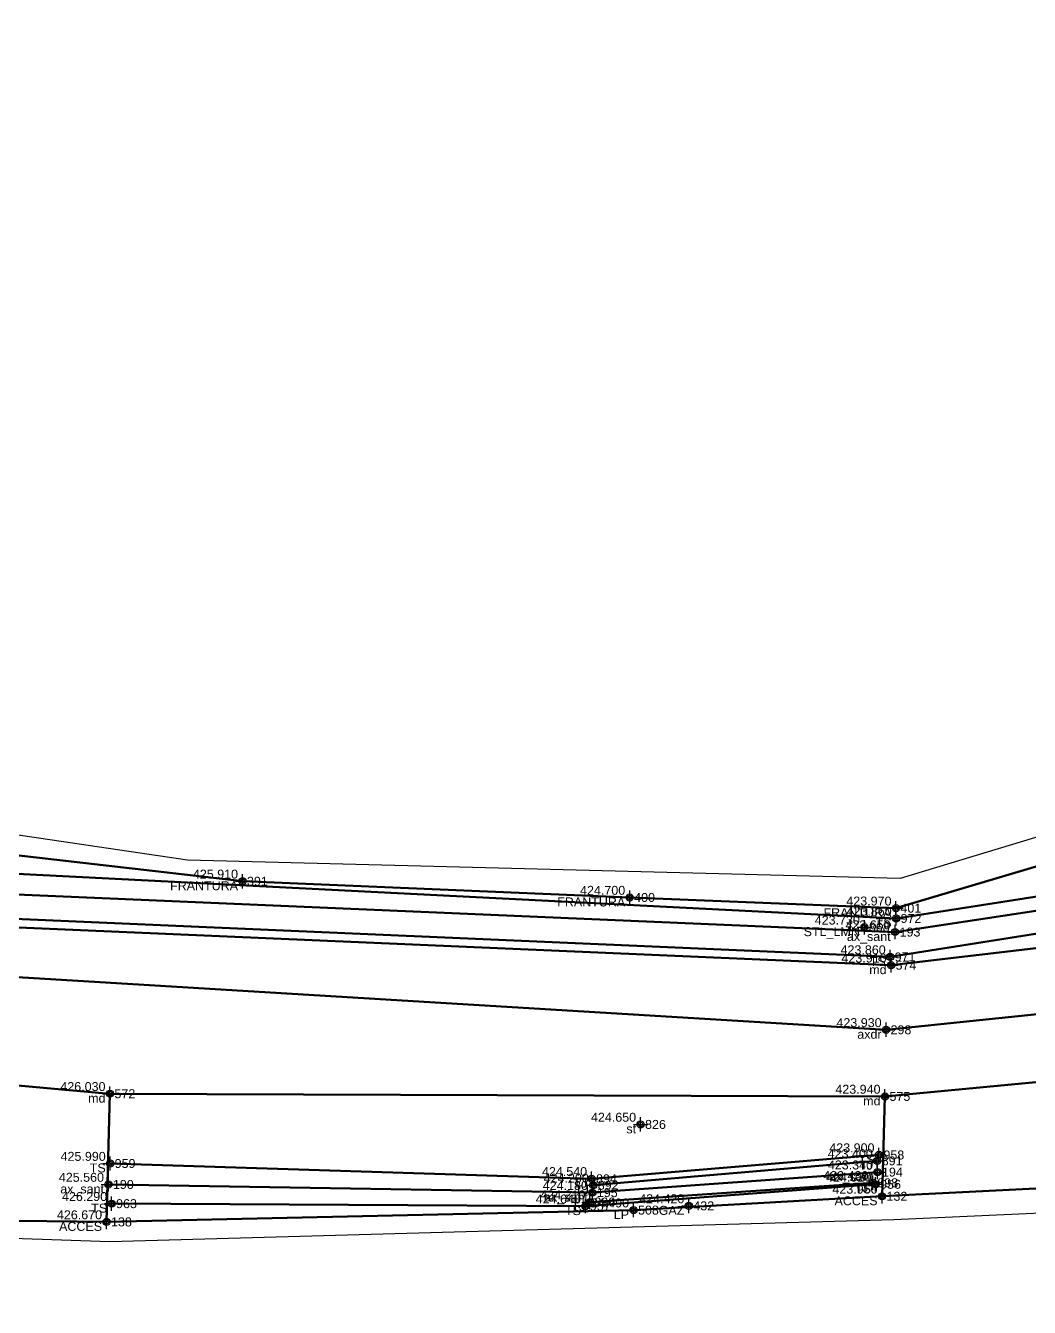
# Model space of a CAD drawing. Extents: x 396921 to 401273, y 555385 to 556691.
# Drawn here: x 397163.06 to 397191.12, y 556647.94 to 556683.78 of the extents above; entities that cross this region are included whole.
import ezdxf
from ezdxf.enums import TextEntityAlignment as Align

# ---------------------------------------------------------------- set-up
doc = ezdxf.new("R2010")
doc.units = 0
doc.header["$PDMODE"] = 34
doc.header["$PDSIZE"] = 0.2
for name, color, linetype in [('Boundary', 30, 'Continuous'), ('TOPO_CERC', 1, 'Continuous'), ('TOPO_CODE', 7, 'Continuous'), ('TOPO_ELEVATION', 7, 'Continuous'), ('TOPO_POINT_ID', 7, 'Continuous'), ('TOPO_POINTS', 7, 'Continuous'), ('TOPO_SYMBOL', 1, 'Continuous')]:
    doc.layers.add(name, color=color, linetype=linetype)
doc.layers.add('RO-LINES-LIN', color=7, linetype='Continuous', lineweight=25)
doc.styles.get("Standard").update_dxf_attribs({"font": 'arial.ttf'})

# ---------------------------------------------------------------- blocks, each defined once
blk = doc.blocks.new('PUNCTOPO')
at = {"layer": 'TOPO_CERC'}
blk.add_circle((0, 0), 0.25, dxfattribs=at)
at = {"layer": 'TOPO_SYMBOL'}
blk.add_point((0, 0), dxfattribs=at)

msp = doc.modelspace()

# ---------------------------------------------------------------- linework, layer by layer
at = {"layer": 'Boundary'}
for points in [[(397390.399, 556632.578), (397356.519, 556643.552), (397324.524, 556655.064), (397305.356, 556659.811), (397263.768, 556669.917), (397237.952, 556675.441), (397232.415, 556676.579), (397228.374, 556671.221), (397225.482, 556672.412), (397208.629, 556666.324), (397187.514, 556659.938), (397167.587, 556660.448), (397154.639, 556662.361), (397146.898, 556663.891), (397123.352, 556667.975), (397116.249, 556669.421), (397110.095, 556670.414), (397098.96, 556673.16), (397088.794, 556674.922), (397085.063, 556676.265)], [(397080.832, 556667.663), (397091.479, 556665.646), (397097.806, 556664.354), (397105.684, 556662.23), (397116.771, 556659.93), (397125.889, 556658.424), (397136.922, 556655.441), (397143.96, 556653.593), (397148.975, 556652.289), (397161.339, 556649.919), (397165.412, 556649.78), (397187.334, 556650.397), (397193.286, 556650.672), (397208.428, 556652.125), (397214.406, 556652.655), (397230.791, 556654.117)]]:
    msp.add_lwpolyline(points, dxfattribs=at)
at = {"layer": 'RO-LINES-LIN', "lineweight": 50}
for points in [[(397422.389, 556612.098, 403.37), (397362.233, 556633.672, 407.49), (397323.4, 556647.15, 410.92), (397301.82, 556652.167, 412.53), (397288.032, 556655.693, 413.73), (397275.785, 556658.077, 414.92), (397251.177, 556662.586, 417.88), (397244.36, 556663.188, 418.67), (397232.668, 556662.459, 419.94), (397207.011, 556657.761, 422.19), (397187.117, 556655.703, 423.93), (397149.289, 556657.998, 427.68), (397124.293, 556663.588, 429.58), (397086.569, 556671.417, 432.33), (397058.919, 556672.151, 434.85), (397051.505, 556671.579, 435.43), (397026.182, 556669.28, 437.08), (396989.486, 556677.616, 438.9), (396979.834, 556678.246, 439.48), (396949.033, 556683.784, 440.81)], [(397086.365, 556673.234, 432.34), (397093.281, 556672.104, 431.65), (397099.091, 556670.676, 431.27), (397116.32, 556667.023, 430.04), (397121.515, 556665.852, 429.74), (397149.214, 556660.275, 427.74), (397155.085, 556658.902, 427.18), (397187.257, 556657.509, 423.91), (397206.468, 556659.766, 422.19), (397225.345, 556663.419, 420.63), (397232.44, 556664.817, 420), (397238.234, 556666.087, 419.41), (397244.082, 556665.437, 418.76), (397253.348, 556664.962, 417.67), (397260.555, 556663.39, 416.8), (397271.549, 556661.259, 415.44), (397274.129, 556661.608, 415.08), (397275.161, 556665.656, 415.07)], [(397229.12, 556670.143, 420.8), (397225.975, 556671.344, 421.037), (397218.839, 556668.443, 421.58), (397187.394, 556659.103, 423.97), (397179.948, 556659.403, 424.7), (397169.122, 556659.857, 425.91), (397155.322, 556661.443, 427.49)], [(397232.803, 556660.136, 420), (397226.234, 556658.389, 420.62), (397212.974, 556656.575, 421.68), (397207.175, 556656.004, 422.17), (397193.178, 556654.417, 423.38), (397187.087, 556653.84, 423.94), (397165.416, 556653.916, 426.03), (397161.484, 556654.268, 426.46), (397155.333, 556655.138, 427.05), (397149.428, 556656.075, 427.66), (397144.549, 556657.212, 428.07), (397130.489, 556660.645, 429.15), (397126.26, 556661.548, 429.44), (397113.696, 556664.412, 430.25), (397108.771, 556665.4, 430.64), (397103.953, 556666.674, 430.97), (397086.411, 556669.988, 432.31)], [(397155.28, 556660.449, 427.22), (397187.399, 556658.818, 423.86), (397222.702, 556664.338, 420.85), (397238.148, 556668.278, 419.45), (397254.369, 556666.675, 417.62)], [(397155.184, 556659.815, 426.95), (397187.37, 556658.437, 423.65), (397222.704, 556663.796, 420.69), (397238.089, 556667.553, 419.24), (397254.162, 556666.087, 417.47)], [(397253.957, 556665.579, 417.58), (397238.18, 556666.618, 419.41), (397222.74, 556663.365, 420.8), (397187.232, 556657.74, 423.86), (397155.008, 556659.142, 427.16)], [(397193.178, 556654.417, 423.38), (397193.177, 556651.362, 423.75), (397187.004, 556651.047, 423.96), (397187.087, 556653.84, 423.94)], [(397165.416, 556653.916, 426.03), (397165.32, 556650.33, 426.67), (397161.145, 556650.382, 426.8), (397161.484, 556654.268, 426.46)], [(397165.422, 556651.964, 425.99), (397178.883, 556651.537, 424.54), (397186.918, 556652.203, 423.9)], [(397186.871, 556652.039, 423.4), (397178.93, 556651.355, 424.2)], [(397165.374, 556651.378, 425.56), (397178.905, 556651.149, 424.18), (397186.878, 556651.723, 423.34)], [(397186.825, 556651.382, 424.02), (397178.709, 556650.772, 424.64), (397165.462, 556650.841, 426.29)], [(397178.836, 556650.887, 424.21), (397186.747, 556651.425, 423.43)], [(397187.004, 556651.047, 423.96), (397180.056, 556650.661, 424.49), (397165.32, 556650.33, 426.67)]]:
    msp.add_polyline3d(points, dxfattribs=at)

# ---------------------------------------------------------------- block references
at = {"layer": 'TOPO_POINTS'}
ref = msp.add_blockref('PUNCTOPO', (397169.122, 556659.857, 425.91), dxfattribs=dict(at, xscale=0.25, yscale=0.25, zscale=0.25))
ref.add_attrib('POINT', '391', dxfattribs={"layer": 'TOPO_POINT_ID', "height": 0.25}).set_placement((397169.247, 556659.857, 425.91), align=Align.MIDDLE_LEFT)
ref.add_attrib('ELEVATION', '425.910', dxfattribs={"layer": 'TOPO_ELEVATION', "height": 0.25}).set_placement((397168.997, 556659.857, 425.91), align=Align.BOTTOM_RIGHT)
ref.add_attrib('CODE', 'FRANTURA', dxfattribs={"layer": 'TOPO_CODE', "height": 0.25}).set_placement((397168.997, 556659.857, 425.91), align=Align.TOP_RIGHT)
ref = msp.add_blockref('PUNCTOPO', (397179.948, 556659.403, 424.7), dxfattribs=dict(at, xscale=0.25, yscale=0.25, zscale=0.25))
ref.add_attrib('POINT', '400', dxfattribs={"layer": 'TOPO_POINT_ID', "height": 0.25}).set_placement((397180.073, 556659.403, 424.7), align=Align.MIDDLE_LEFT)
ref.add_attrib('ELEVATION', '424.700', dxfattribs={"layer": 'TOPO_ELEVATION', "height": 0.25}).set_placement((397179.823, 556659.403, 424.7), align=Align.BOTTOM_RIGHT)
ref.add_attrib('CODE', 'FRANTURA', dxfattribs={"layer": 'TOPO_CODE', "height": 0.25}).set_placement((397179.823, 556659.403, 424.7), align=Align.TOP_RIGHT)
ref = msp.add_blockref('PUNCTOPO', (397187.394, 556659.103, 423.97), dxfattribs=dict(at, xscale=0.25, yscale=0.25, zscale=0.25))
ref.add_attrib('POINT', '401', dxfattribs={"layer": 'TOPO_POINT_ID', "height": 0.25}).set_placement((397187.519, 556659.103, 423.97), align=Align.MIDDLE_LEFT)
ref.add_attrib('ELEVATION', '423.970', dxfattribs={"layer": 'TOPO_ELEVATION', "height": 0.25}).set_placement((397187.269, 556659.103, 423.97), align=Align.BOTTOM_RIGHT)
ref.add_attrib('CODE', 'FRANTURA', dxfattribs={"layer": 'TOPO_CODE', "height": 0.25}).set_placement((397187.269, 556659.103, 423.97), align=Align.TOP_RIGHT)
ref = msp.add_blockref('PUNCTOPO', (397187.399, 556658.818, 423.86), dxfattribs=dict(at, xscale=0.25, yscale=0.25, zscale=0.25))
ref.add_attrib('POINT', '972', dxfattribs={"layer": 'TOPO_POINT_ID', "height": 0.25}).set_placement((397187.524, 556658.818, 423.86), align=Align.MIDDLE_LEFT)
ref.add_attrib('ELEVATION', '423.860', dxfattribs={"layer": 'TOPO_ELEVATION', "height": 0.25}).set_placement((397187.274, 556658.818, 423.86), align=Align.BOTTOM_RIGHT)
ref.add_attrib('CODE', 'TS', dxfattribs={"layer": 'TOPO_CODE', "height": 0.25}).set_placement((397187.274, 556658.818, 423.86), align=Align.TOP_RIGHT)
ref = msp.add_blockref('PUNCTOPO', (397186.51, 556658.572, 423.73), dxfattribs=dict(at, xscale=0.25, yscale=0.25, zscale=0.25))
ref.add_attrib('POINT', '868', dxfattribs={"layer": 'TOPO_POINT_ID', "height": 0.25}).set_placement((397186.635, 556658.572, 423.73), align=Align.MIDDLE_LEFT)
ref.add_attrib('ELEVATION', '423.730', dxfattribs={"layer": 'TOPO_ELEVATION', "height": 0.25}).set_placement((397186.385, 556658.572, 423.73), align=Align.BOTTOM_RIGHT)
ref.add_attrib('CODE', 'STL_LMN', dxfattribs={"layer": 'TOPO_CODE', "height": 0.25}).set_placement((397186.385, 556658.572, 423.73), align=Align.TOP_RIGHT)
ref = msp.add_blockref('PUNCTOPO', (397187.37, 556658.437, 423.65), dxfattribs=dict(at, xscale=0.25, yscale=0.25, zscale=0.25))
ref.add_attrib('POINT', '193', dxfattribs={"layer": 'TOPO_POINT_ID', "height": 0.25}).set_placement((397187.495, 556658.437, 423.65), align=Align.MIDDLE_LEFT)
ref.add_attrib('ELEVATION', '423.650', dxfattribs={"layer": 'TOPO_ELEVATION', "height": 0.25}).set_placement((397187.245, 556658.437, 423.65), align=Align.BOTTOM_RIGHT)
ref.add_attrib('CODE', 'ax_sant', dxfattribs={"layer": 'TOPO_CODE', "height": 0.25}).set_placement((397187.245, 556658.437, 423.65), align=Align.TOP_RIGHT)
ref = msp.add_blockref('PUNCTOPO', (397187.232, 556657.74, 423.86), dxfattribs=dict(at, xscale=0.25, yscale=0.25, zscale=0.25))
ref.add_attrib('POINT', '971', dxfattribs={"layer": 'TOPO_POINT_ID', "height": 0.25}).set_placement((397187.357, 556657.74, 423.86), align=Align.MIDDLE_LEFT)
ref.add_attrib('ELEVATION', '423.860', dxfattribs={"layer": 'TOPO_ELEVATION', "height": 0.25}).set_placement((397187.107, 556657.74, 423.86), align=Align.BOTTOM_RIGHT)
ref.add_attrib('CODE', 'TS', dxfattribs={"layer": 'TOPO_CODE', "height": 0.25}).set_placement((397187.107, 556657.74, 423.86), align=Align.TOP_RIGHT)
ref = msp.add_blockref('PUNCTOPO', (397187.257, 556657.509, 423.91), dxfattribs=dict(at, xscale=0.25, yscale=0.25, zscale=0.25))
ref.add_attrib('POINT', '574', dxfattribs={"layer": 'TOPO_POINT_ID', "height": 0.25}).set_placement((397187.382, 556657.509, 423.91), align=Align.MIDDLE_LEFT)
ref.add_attrib('ELEVATION', '423.910', dxfattribs={"layer": 'TOPO_ELEVATION', "height": 0.25}).set_placement((397187.132, 556657.509, 423.91), align=Align.BOTTOM_RIGHT)
ref.add_attrib('CODE', 'md', dxfattribs={"layer": 'TOPO_CODE', "height": 0.25}).set_placement((397187.132, 556657.509, 423.91), align=Align.TOP_RIGHT)
ref = msp.add_blockref('PUNCTOPO', (397187.117, 556655.703, 423.93), dxfattribs=dict(at, xscale=0.25, yscale=0.25, zscale=0.25))
ref.add_attrib('POINT', '298', dxfattribs={"layer": 'TOPO_POINT_ID', "height": 0.25}).set_placement((397187.242, 556655.703, 423.93), align=Align.MIDDLE_LEFT)
ref.add_attrib('ELEVATION', '423.930', dxfattribs={"layer": 'TOPO_ELEVATION', "height": 0.25}).set_placement((397186.992, 556655.703, 423.93), align=Align.BOTTOM_RIGHT)
ref.add_attrib('CODE', 'axdr', dxfattribs={"layer": 'TOPO_CODE', "height": 0.25}).set_placement((397186.992, 556655.703, 423.93), align=Align.TOP_RIGHT)
ref = msp.add_blockref('PUNCTOPO', (397165.416, 556653.916, 426.03), dxfattribs=dict(at, xscale=0.25, yscale=0.25, zscale=0.25))
ref.add_attrib('POINT', '572', dxfattribs={"layer": 'TOPO_POINT_ID', "height": 0.25}).set_placement((397165.541, 556653.916, 426.03), align=Align.MIDDLE_LEFT)
ref.add_attrib('ELEVATION', '426.030', dxfattribs={"layer": 'TOPO_ELEVATION', "height": 0.25}).set_placement((397165.291, 556653.916, 426.03), align=Align.BOTTOM_RIGHT)
ref.add_attrib('CODE', 'md', dxfattribs={"layer": 'TOPO_CODE', "height": 0.25}).set_placement((397165.291, 556653.916, 426.03), align=Align.TOP_RIGHT)
ref = msp.add_blockref('PUNCTOPO', (397187.087, 556653.84, 423.94), dxfattribs=dict(at, xscale=0.25, yscale=0.25, zscale=0.25))
ref.add_attrib('POINT', '575', dxfattribs={"layer": 'TOPO_POINT_ID', "height": 0.25}).set_placement((397187.212, 556653.84, 423.94), align=Align.MIDDLE_LEFT)
ref.add_attrib('ELEVATION', '423.940', dxfattribs={"layer": 'TOPO_ELEVATION', "height": 0.25}).set_placement((397186.962, 556653.84, 423.94), align=Align.BOTTOM_RIGHT)
ref.add_attrib('CODE', 'md', dxfattribs={"layer": 'TOPO_CODE', "height": 0.25}).set_placement((397186.962, 556653.84, 423.94), align=Align.TOP_RIGHT)
ref = msp.add_blockref('PUNCTOPO', (397180.253, 556653.057, 424.65), dxfattribs=dict(at, xscale=0.25, yscale=0.25, zscale=0.25))
ref.add_attrib('POINT', '826', dxfattribs={"layer": 'TOPO_POINT_ID', "height": 0.25}).set_placement((397180.378, 556653.057, 424.65), align=Align.MIDDLE_LEFT)
ref.add_attrib('ELEVATION', '424.650', dxfattribs={"layer": 'TOPO_ELEVATION', "height": 0.25}).set_placement((397180.128, 556653.057, 424.65), align=Align.BOTTOM_RIGHT)
ref.add_attrib('CODE', 'st', dxfattribs={"layer": 'TOPO_CODE', "height": 0.25}).set_placement((397180.128, 556653.057, 424.65), align=Align.TOP_RIGHT)
ref = msp.add_blockref('PUNCTOPO', (397165.422, 556651.964, 425.99), dxfattribs=dict(at, xscale=0.25, yscale=0.25, zscale=0.25))
ref.add_attrib('POINT', '959', dxfattribs={"layer": 'TOPO_POINT_ID', "height": 0.25}).set_placement((397165.547, 556651.964, 425.99), align=Align.MIDDLE_LEFT)
ref.add_attrib('ELEVATION', '425.990', dxfattribs={"layer": 'TOPO_ELEVATION', "height": 0.25}).set_placement((397165.297, 556651.964, 425.99), align=Align.BOTTOM_RIGHT)
ref.add_attrib('CODE', 'TS', dxfattribs={"layer": 'TOPO_CODE', "height": 0.25}).set_placement((397165.297, 556651.964, 425.99), align=Align.TOP_RIGHT)
ref = msp.add_blockref('PUNCTOPO', (397186.871, 556652.039, 423.4), dxfattribs=dict(at, xscale=0.25, yscale=0.25, zscale=0.25))
ref.add_attrib('POINT', '891', dxfattribs={"layer": 'TOPO_POINT_ID', "height": 0.25}).set_placement((397186.996, 556652.039, 423.4), align=Align.MIDDLE_LEFT)
ref.add_attrib('ELEVATION', '423.400', dxfattribs={"layer": 'TOPO_ELEVATION', "height": 0.25}).set_placement((397186.746, 556652.039, 423.4), align=Align.BOTTOM_RIGHT)
ref.add_attrib('CODE', 'TJ', dxfattribs={"layer": 'TOPO_CODE', "height": 0.25}).set_placement((397186.746, 556652.039, 423.4), align=Align.TOP_RIGHT)
ref = msp.add_blockref('PUNCTOPO', (397186.918, 556652.203, 423.9), dxfattribs=dict(at, xscale=0.25, yscale=0.25, zscale=0.25))
ref.add_attrib('POINT', '958', dxfattribs={"layer": 'TOPO_POINT_ID', "height": 0.25}).set_placement((397187.043, 556652.203, 423.9), align=Align.MIDDLE_LEFT)
ref.add_attrib('ELEVATION', '423.900', dxfattribs={"layer": 'TOPO_ELEVATION', "height": 0.25}).set_placement((397186.793, 556652.203, 423.9), align=Align.BOTTOM_RIGHT)
ref.add_attrib('CODE', 'TS', dxfattribs={"layer": 'TOPO_CODE', "height": 0.25}).set_placement((397186.793, 556652.203, 423.9), align=Align.TOP_RIGHT)
ref = msp.add_blockref('PUNCTOPO', (397178.883, 556651.537, 424.54), dxfattribs=dict(at, xscale=0.25, yscale=0.25, zscale=0.25))
ref.add_attrib('POINT', '894', dxfattribs={"layer": 'TOPO_POINT_ID', "height": 0.25}).set_placement((397179.008, 556651.537, 424.54), align=Align.MIDDLE_LEFT)
ref.add_attrib('ELEVATION', '424.540', dxfattribs={"layer": 'TOPO_ELEVATION', "height": 0.25}).set_placement((397178.758, 556651.537, 424.54), align=Align.BOTTOM_RIGHT)
ref.add_attrib('CODE', 'TJ', dxfattribs={"layer": 'TOPO_CODE', "height": 0.25}).set_placement((397178.758, 556651.537, 424.54), align=Align.TOP_RIGHT)
ref = msp.add_blockref('PUNCTOPO', (397186.878, 556651.723, 423.34), dxfattribs=dict(at, xscale=0.25, yscale=0.25, zscale=0.25))
ref.add_attrib('POINT', '194', dxfattribs={"layer": 'TOPO_POINT_ID', "height": 0.25}).set_placement((397187.003, 556651.723, 423.34), align=Align.MIDDLE_LEFT)
ref.add_attrib('ELEVATION', '423.340', dxfattribs={"layer": 'TOPO_ELEVATION', "height": 0.25}).set_placement((397186.753, 556651.723, 423.34), align=Align.BOTTOM_RIGHT)
ref.add_attrib('CODE', 'ax_sant', dxfattribs={"layer": 'TOPO_CODE', "height": 0.25}).set_placement((397186.753, 556651.723, 423.34), align=Align.TOP_RIGHT)
ref = msp.add_blockref('PUNCTOPO', (397165.374, 556651.378, 425.56), dxfattribs=dict(at, xscale=0.25, yscale=0.25, zscale=0.25))
ref.add_attrib('POINT', '190', dxfattribs={"layer": 'TOPO_POINT_ID', "height": 0.25}).set_placement((397165.499, 556651.378, 425.56), align=Align.MIDDLE_LEFT)
ref.add_attrib('ELEVATION', '425.560', dxfattribs={"layer": 'TOPO_ELEVATION', "height": 0.25}).set_placement((397165.249, 556651.378, 425.56), align=Align.BOTTOM_RIGHT)
ref.add_attrib('CODE', 'ax_sant', dxfattribs={"layer": 'TOPO_CODE', "height": 0.25}).set_placement((397165.249, 556651.378, 425.56), align=Align.TOP_RIGHT)
ref = msp.add_blockref('PUNCTOPO', (397178.905, 556651.149, 424.18), dxfattribs=dict(at, xscale=0.25, yscale=0.25, zscale=0.25))
ref.add_attrib('POINT', '195', dxfattribs={"layer": 'TOPO_POINT_ID', "height": 0.25}).set_placement((397179.03, 556651.149, 424.18), align=Align.MIDDLE_LEFT)
ref.add_attrib('ELEVATION', '424.180', dxfattribs={"layer": 'TOPO_ELEVATION', "height": 0.25}).set_placement((397178.78, 556651.149, 424.18), align=Align.BOTTOM_RIGHT)
ref.add_attrib('CODE', 'ax_sant', dxfattribs={"layer": 'TOPO_CODE', "height": 0.25}).set_placement((397178.78, 556651.149, 424.18), align=Align.TOP_RIGHT)
ref = msp.add_blockref('PUNCTOPO', (397178.93, 556651.355, 424.2), dxfattribs=dict(at, xscale=0.25, yscale=0.25, zscale=0.25))
ref.add_attrib('POINT', '892', dxfattribs={"layer": 'TOPO_POINT_ID', "height": 0.25}).set_placement((397179.055, 556651.355, 424.2), align=Align.MIDDLE_LEFT)
ref.add_attrib('ELEVATION', '424.200', dxfattribs={"layer": 'TOPO_ELEVATION', "height": 0.25}).set_placement((397178.805, 556651.355, 424.2), align=Align.BOTTOM_RIGHT)
ref.add_attrib('CODE', 'TJ', dxfattribs={"layer": 'TOPO_CODE', "height": 0.25}).set_placement((397178.805, 556651.355, 424.2), align=Align.TOP_RIGHT)
ref = msp.add_blockref('PUNCTOPO', (397186.747, 556651.425, 423.43), dxfattribs=dict(at, xscale=0.25, yscale=0.25, zscale=0.25))
ref.add_attrib('POINT', '898', dxfattribs={"layer": 'TOPO_POINT_ID', "height": 0.25}).set_placement((397186.872, 556651.425, 423.43), align=Align.MIDDLE_LEFT)
ref.add_attrib('ELEVATION', '423.430', dxfattribs={"layer": 'TOPO_ELEVATION', "height": 0.25}).set_placement((397186.622, 556651.425, 423.43), align=Align.BOTTOM_RIGHT)
ref.add_attrib('CODE', 'TJ', dxfattribs={"layer": 'TOPO_CODE', "height": 0.25}).set_placement((397186.622, 556651.425, 423.43), align=Align.TOP_RIGHT)
ref = msp.add_blockref('PUNCTOPO', (397186.825, 556651.382, 424.02), dxfattribs=dict(at, xscale=0.25, yscale=0.25, zscale=0.25))
ref.add_attrib('POINT', '956', dxfattribs={"layer": 'TOPO_POINT_ID', "height": 0.25}).set_placement((397186.95, 556651.382, 424.02), align=Align.MIDDLE_LEFT)
ref.add_attrib('ELEVATION', '424.020', dxfattribs={"layer": 'TOPO_ELEVATION', "height": 0.25}).set_placement((397186.7, 556651.382, 424.02), align=Align.BOTTOM_RIGHT)
ref.add_attrib('CODE', 'TS', dxfattribs={"layer": 'TOPO_CODE', "height": 0.25}).set_placement((397186.7, 556651.382, 424.02), align=Align.TOP_RIGHT)
ref = msp.add_blockref('PUNCTOPO', (397165.462, 556650.841, 426.29), dxfattribs=dict(at, xscale=0.25, yscale=0.25, zscale=0.25))
ref.add_attrib('POINT', '963', dxfattribs={"layer": 'TOPO_POINT_ID', "height": 0.25}).set_placement((397165.587, 556650.841, 426.29), align=Align.MIDDLE_LEFT)
ref.add_attrib('ELEVATION', '426.290', dxfattribs={"layer": 'TOPO_ELEVATION', "height": 0.25}).set_placement((397165.337, 556650.841, 426.29), align=Align.BOTTOM_RIGHT)
ref.add_attrib('CODE', 'TS', dxfattribs={"layer": 'TOPO_CODE', "height": 0.25}).set_placement((397165.337, 556650.841, 426.29), align=Align.TOP_RIGHT)
ref = msp.add_blockref('PUNCTOPO', (397178.836, 556650.887, 424.21), dxfattribs=dict(at, xscale=0.25, yscale=0.25, zscale=0.25))
ref.add_attrib('POINT', '890', dxfattribs={"layer": 'TOPO_POINT_ID', "height": 0.25}).set_placement((397178.961, 556650.887, 424.21), align=Align.MIDDLE_LEFT)
ref.add_attrib('ELEVATION', '424.210', dxfattribs={"layer": 'TOPO_ELEVATION', "height": 0.25}).set_placement((397178.711, 556650.887, 424.21), align=Align.BOTTOM_RIGHT)
ref.add_attrib('CODE', 'TJ', dxfattribs={"layer": 'TOPO_CODE', "height": 0.25}).set_placement((397178.711, 556650.887, 424.21), align=Align.TOP_RIGHT)
ref = msp.add_blockref('PUNCTOPO', (397187.004, 556651.047, 423.96), dxfattribs=dict(at, xscale=0.25, yscale=0.25, zscale=0.25))
ref.add_attrib('POINT', '132', dxfattribs={"layer": 'TOPO_POINT_ID', "height": 0.25}).set_placement((397187.129, 556651.047, 423.96), align=Align.MIDDLE_LEFT)
ref.add_attrib('ELEVATION', '423.960', dxfattribs={"layer": 'TOPO_ELEVATION', "height": 0.25}).set_placement((397186.879, 556651.047, 423.96), align=Align.BOTTOM_RIGHT)
ref.add_attrib('CODE', 'ACCES', dxfattribs={"layer": 'TOPO_CODE', "height": 0.25}).set_placement((397186.879, 556651.047, 423.96), align=Align.TOP_RIGHT)
ref = msp.add_blockref('PUNCTOPO', (397178.709, 556650.772, 424.64), dxfattribs=dict(at, xscale=0.25, yscale=0.25, zscale=0.25))
ref.add_attrib('POINT', '957', dxfattribs={"layer": 'TOPO_POINT_ID', "height": 0.25}).set_placement((397178.834, 556650.772, 424.64), align=Align.MIDDLE_LEFT)
ref.add_attrib('ELEVATION', '424.640', dxfattribs={"layer": 'TOPO_ELEVATION', "height": 0.25}).set_placement((397178.584, 556650.772, 424.64), align=Align.BOTTOM_RIGHT)
ref.add_attrib('CODE', 'TS', dxfattribs={"layer": 'TOPO_CODE', "height": 0.25}).set_placement((397178.584, 556650.772, 424.64), align=Align.TOP_RIGHT)
ref = msp.add_blockref('PUNCTOPO', (397180.056, 556650.661, 424.49), dxfattribs=dict(at, xscale=0.25, yscale=0.25, zscale=0.25))
ref.add_attrib('POINT', '508', dxfattribs={"layer": 'TOPO_POINT_ID', "height": 0.25}).set_placement((397180.181, 556650.661, 424.49), align=Align.MIDDLE_LEFT)
ref.add_attrib('ELEVATION', '424.490', dxfattribs={"layer": 'TOPO_ELEVATION', "height": 0.25}).set_placement((397179.931, 556650.661, 424.49), align=Align.BOTTOM_RIGHT)
ref.add_attrib('CODE', 'LP', dxfattribs={"layer": 'TOPO_CODE', "height": 0.25}).set_placement((397179.931, 556650.661, 424.49), align=Align.TOP_RIGHT)
ref = msp.add_blockref('PUNCTOPO', (397181.602, 556650.779, 424.42), dxfattribs=dict(at, xscale=0.25, yscale=0.25, zscale=0.25))
ref.add_attrib('POINT', '432', dxfattribs={"layer": 'TOPO_POINT_ID', "height": 0.25}).set_placement((397181.727, 556650.779, 424.42), align=Align.MIDDLE_LEFT)
ref.add_attrib('ELEVATION', '424.420', dxfattribs={"layer": 'TOPO_ELEVATION', "height": 0.25}).set_placement((397181.477, 556650.779, 424.42), align=Align.BOTTOM_RIGHT)
ref.add_attrib('CODE', 'GAZ', dxfattribs={"layer": 'TOPO_CODE', "height": 0.25}).set_placement((397181.477, 556650.779, 424.42), align=Align.TOP_RIGHT)
ref = msp.add_blockref('PUNCTOPO', (397165.32, 556650.33, 426.67), dxfattribs=dict(at, xscale=0.25, yscale=0.25, zscale=0.25))
ref.add_attrib('POINT', '138', dxfattribs={"layer": 'TOPO_POINT_ID', "height": 0.25}).set_placement((397165.445, 556650.33, 426.67), align=Align.MIDDLE_LEFT)
ref.add_attrib('ELEVATION', '426.670', dxfattribs={"layer": 'TOPO_ELEVATION', "height": 0.25}).set_placement((397165.195, 556650.33, 426.67), align=Align.BOTTOM_RIGHT)
ref.add_attrib('CODE', 'ACCES', dxfattribs={"layer": 'TOPO_CODE', "height": 0.25}).set_placement((397165.195, 556650.33, 426.67), align=Align.TOP_RIGHT)

doc.saveas('drawing.dxf')
